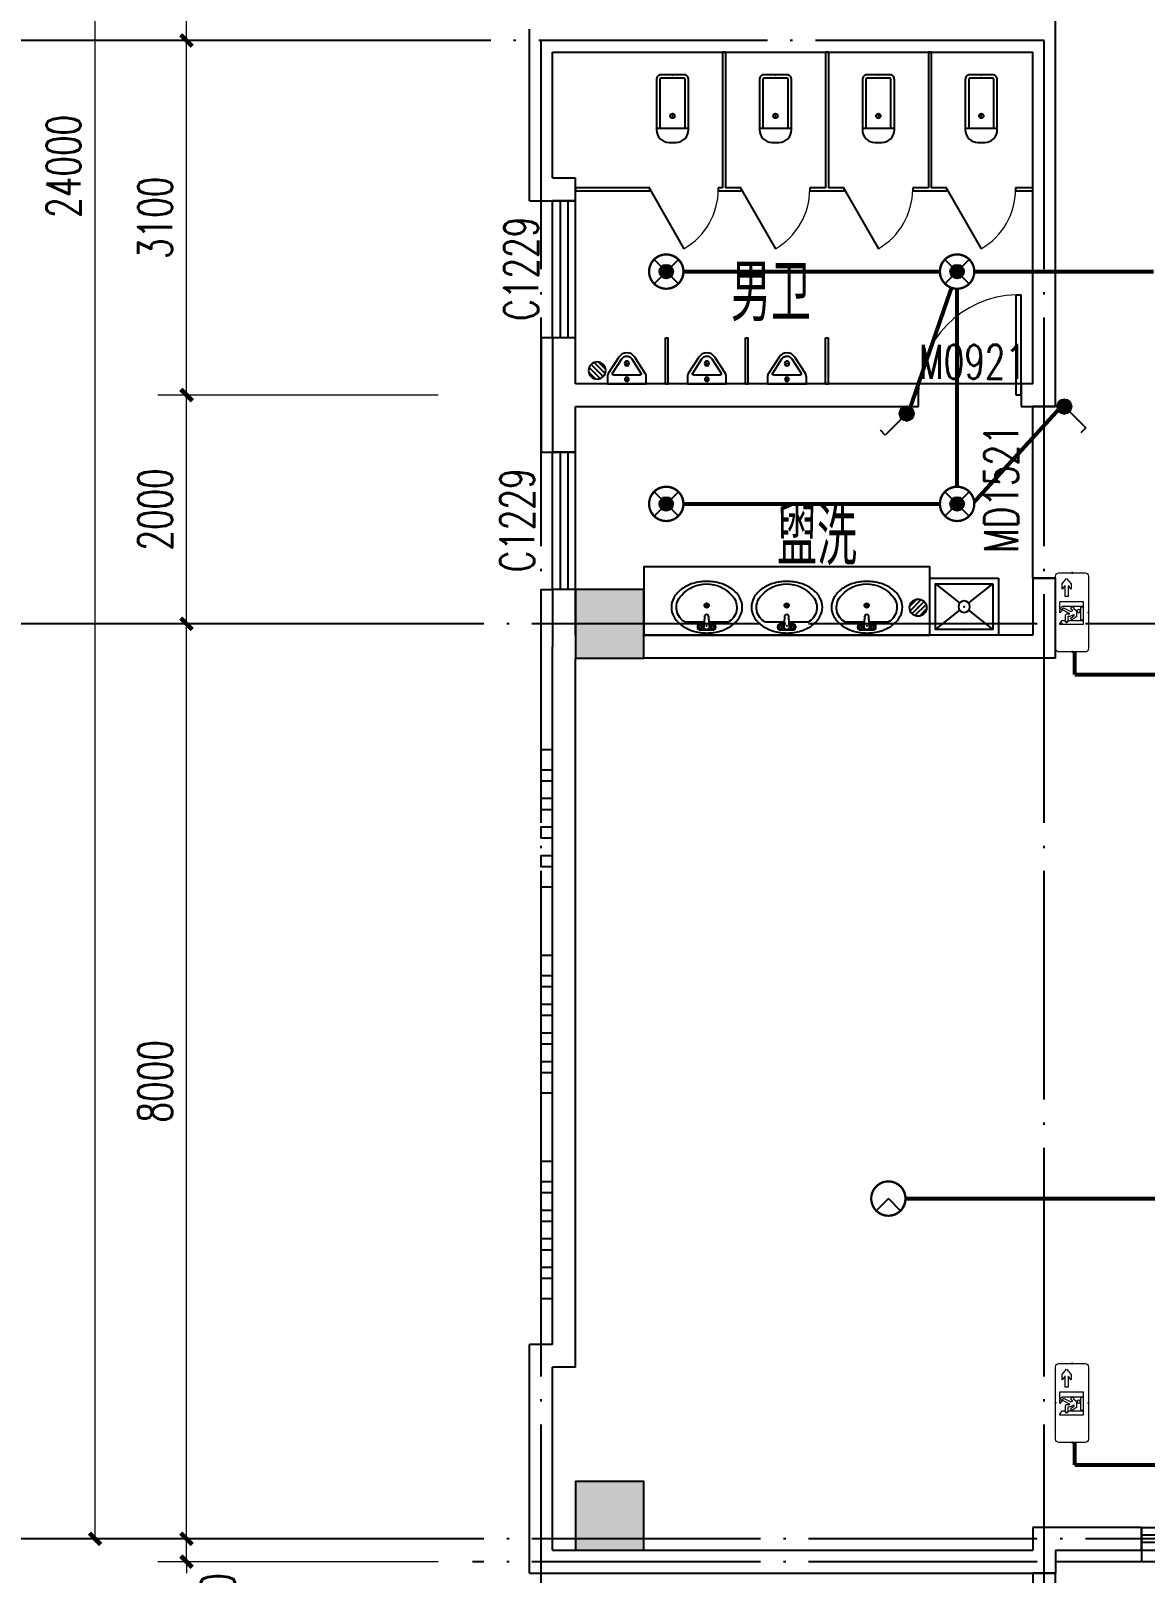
# Model space of a CAD drawing. Extents: x -124594 to 516503, y -3148 to 203159.
# Drawn here: x 264496 to 274241, y 94491 to 107976 of the extents above; entities that cross this region are included whole.
import ezdxf
from ezdxf.enums import TextEntityAlignment as Align

# ---------------------------------------------------------------- set-up
doc = ezdxf.new("R2010")
doc.units = 0
doc.header["$LTSCALE"] = 1000
doc.header["$MEASUREMENT"] = 0
doc.linetypes.add('DASH', pattern=[0.35, 0.25, -0.1])
doc.linetypes.add('DOTE', pattern=[2.42, 2, -0.2, 0.02, -0.2])
for name, color, linetype in [('AXIS', 3, 'Continuous'), ('COLUMN', 9, 'Continuous'), ('EQUIP-消防', 3, 'Continuous'), ('EQUIP-照明', 3, 'Continuous'), ('J-AXIS-轴线', 1, 'DOTE'), ('J-DOOR-窗', 8, 'Continuous'), ('J-DOOR-门', 8, 'Continuous'), ('J-FLOR-屋顶', 140, 'Continuous'), ('J-FLOR-洞口', 4, 'Continuous'), ('J-FURN-厨卫', 253, 'Continuous'), ('J-WALL-墙体', 2, 'Continuous'), ('LATRINE', 8, 'Continuous'), ('PUB_HATCH', 8, 'Continuous'), ('PUB_TEXT', 7, 'Continuous'), ('TEL_TEXT', 7, 'Continuous'), ('WINDOW_TEXT', 7, 'Continuous'), ('WIRE-应急', 1, 'DASH'), ('WIRE-照明', 1, 'Continuous'), ('装饰柱', 7, 'Continuous')]:
    doc.layers.add(name, color=color, linetype=linetype)
doc.layers.add('建筑底图', color=8, linetype='Continuous', lineweight=5)
doc.styles.add('_TCH_DIM_T3', font='SIMPLEX', dxfattribs={"width": 0.705882, "bigfont": 'GBCBIG'})
doc.styles.add('_TCH_WINDOW', font='SIMPLEX', dxfattribs={"height": 3.5, "bigfont": 'GBCBIG'})
doc.styles.add('_TEL_DIM', font='SIMPLEX', dxfattribs={"width": 0.8, "height": 3.5, "bigfont": 'HZTXT'})
doc.styles.add('HZ', font='simplex.shx', dxfattribs={"width": 0.7, "bigfont": 'hztxt.shx'})
doc.dimstyles.new('_TCH_ARCH&&100', dxfattribs={"dimtxt": 297.5, "dimasz": 100, "dimexe": 250, "dimexo": 300, "dimgap": 126.25, "dimtad": 1, "dimdec": 0, "dimzin": 0, "dimdsep": 46, "dimtxsty": '_TCH_DIM_T3', "dimblk": 'ARCHTICK', "dimcen": 0.09, "dimclrt": 7, "dimazin": 2, "dimtfac": 1, "dimtdec": 0, "dimtix": 1, "dimtmove": 2, "dimatfit": 3, "dimfxl": 1, "dimtolj": 1, "dimtzin": 0, "dimarcsym": 0})

# ---------------------------------------------------------------- blocks, each defined once
blk = doc.blocks.new('$lvtry$00000221')
at = {"color": 0}
for p, q in [((-124, -91, 0), (-43, -216, 0)), ((-116, -76, 0), (116, -76, 0)), ((43, -216, 0), (124, -91, 0))]:
    blk.add_line(p, q, dxfattribs=at)
at = {"color": 0, "elevation": 0}
blk.add_lwpolyline([(69, -231, -0.57735), (-69, -231), (-162, -88, -0.145378), (-170, -61), (-170, 0), (170, 0), (170, -61, -0.145378), (162, -88)], format="xyb", close=True, dxfattribs=at)
at = {"color": 0}
for centre, radius in [((0, -38, 0), 17.7), ((0, -177, 0), 20)]:
    blk.add_circle(centre, radius, dxfattribs=at)
for centre, radius, start, end in [((-116, -86, 0), 10, 90, 213.0863), ((116, -86, 0), 10, 326.9137, 90), ((0, -191, 0), 50, 210, 330)]:
    blk.add_arc(centre, radius, start, end, dxfattribs=at)
for p in [(0, -38, 0), (0, -177, 0)]:
    blk.add_point(p, dxfattribs=at)
blk = doc.blocks.new('$lvtry$00000171')
for p, q in [((-74, 11), (-11, 74)), ((-70, -27), (27, 70)), ((-53, -53), (53, 53)), ((-27, -70), (70, 27)), ((11, -74), (74, -11))]:
    blk.add_line(p, q)
blk.add_circle((0, 0), 75)
blk.add_point((0, 0))
blk = doc.blocks.new('$lvtry$00000191')
at = {"color": 0}
for p, q in [((-250, -50, 0), (-39, -219, 0)), ((39, -219, 0), (250, -50, 0)), ((-250, -450, 0), (-39, -281, 0)), ((39, -281, 0), (250, -450, 0))]:
    blk.add_line(p, q, dxfattribs=at)
at = {"color": 0, "elevation": 0}
for points in [[(300, -500), (300, 0), (-300, 0), (-300, -500)], [(250, -450), (250, -50), (-250, -50), (-250, -450)]]:
    blk.add_lwpolyline(points, close=True, dxfattribs=at)
at = {"color": 0}
blk.add_circle((0, -250, 0), 50, dxfattribs=at)
for p in [(0, -50, 0), (0, -250, 0)]:
    blk.add_point(p, dxfattribs=at)
blk = doc.blocks.new('$lvtry$00000196')
at = {"color": 0}
for points in [[(219, -385, 0.106486), (289, -308, 0.130324), (310, -225, 0.130324), (289, -143, 0.106486), (219, -66, 0.084172), (123, -18, 0.073176), (0, 0, 0.073176), (-123, -18, 0.084172), (-219, -66, 0.106486), (-289, -143, 0.130324), (-310, -225, 0.130324), (-289, -308, 0.106486), (-219, -385, 0.084172), (-123, -433, 0.073176), (0, -451, 0.073176), (123, -433, 0.084172)], [(-22, -44), (-17, -142, 1), (21, -142), (26, -44, 0.493794)]]:
    blk.add_lwpolyline(points, format="xyb", close=True, dxfattribs=at)
for points in [[(-218, -329, -0.467303), (-199, -103, -0.154885), (-179, -96), (-17, -96, -0.154885)], [(21, -96), (183, -96, -0.154885), (203, -103, -0.467303), (222, -329, -0.210278), (2, -430, -0.210278), (-218, -329, -0.467303)]]:
    blk.add_lwpolyline(points, format="xyb", dxfattribs=at)
for points in [[(-52, -25), (56, -25)], [(-52, -78), (-20, -78)], [(24, -78), (56, -78)]]:
    blk.add_lwpolyline(points, dxfattribs=at)
for centre, radius in [((-52, -52), 19.4), ((-52, -52), 12.6), ((56, -52), 19.4), ((56, -52), 12.6), ((2, -241), 19.7), ((2, -241), 14.7)]:
    blk.add_circle(centre, radius, dxfattribs=at)
for centre, start, end in [((-52, -52), 90, 270), ((56, -52), 270, 90)]:
    blk.add_arc(centre, 26.5, start, end, dxfattribs=at)
for p in [(2, -62), (2, -241)]:
    blk.add_point(p, dxfattribs=at)
blk = doc.blocks.new('_ArchTick')
at = {"color": 0, "linetype": 'ByBlock', "const_width": 0.4}
blk.add_lwpolyline([(-0.5, -0.5), (0.5, 0.5)], dxfattribs=at)
blk = doc.blocks.new('*D240')
at = {"layer": 'AXIS', "color": 0, "lineweight": -2, "transparency": 16777216}
for p, q in [((268058, 118791), (264808, 118791)), ((265058, 94791), (265058, 118791)), ((268058, 94791), (264808, 94791))]:
    blk.add_line(p, q, dxfattribs=at)
at = {"layer": 'Defpoints', "color": 0, "transparency": 16777216}
for p in [(265058, 118791), (268358, 118791), (268358, 94791)]:
    blk.add_point(p, dxfattribs=at)
at = {"layer": 'AXIS', "color": 0, "lineweight": -2, "transparency": 16777216, "xscale": 100, "yscale": 100, "zscale": 100}
for p, rotation in [((265058, 118791), 90), ((265058, 94791), 270)]:
    blk.add_blockref('_ArchTick', p, dxfattribs=dict(at, rotation=rotation))
at = {"layer": 'AXIS', "color": 7, "transparency": 16777216, "insert": (264783, 106791), "char_height": 297.5, "attachment_point": 5, "rotation": 90, "style": '_TCH_DIM_T3'}
blk.add_mtext('\\A1;24000', dxfattribs=at)
blk = doc.blocks.new('*D241')
at = {"layer": 'AXIS', "color": 0, "lineweight": -2, "transparency": 16777216}
for p, q in [((265858, 94791), (265858, 94891)), ((268058, 94791), (265608, 94791)), ((265858, 94591), (265858, 94791)), ((268058, 94591), (265608, 94591)), ((265858, 94591), (265858, 94491))]:
    blk.add_line(p, q, dxfattribs=at)
at = {"layer": 'Defpoints', "color": 0, "transparency": 16777216}
for p in [(265858, 94791), (268358, 94791), (268358, 94591)]:
    blk.add_point(p, dxfattribs=at)
at = {"layer": 'AXIS', "color": 0, "lineweight": -2, "transparency": 16777216, "xscale": 100, "yscale": 100, "zscale": 100}
for p, rotation in [((265858, 94791), 270), ((265858, 94591), 90)]:
    blk.add_blockref('_ArchTick', p, dxfattribs=dict(at, rotation=rotation))
at = {"layer": 'AXIS', "color": 7, "transparency": 16777216, "insert": (266133, 94221), "char_height": 297.5, "attachment_point": 5, "rotation": 90, "style": '_TCH_DIM_T3'}
blk.add_mtext('\\A1;200', dxfattribs=at)
blk = doc.blocks.new('*D242')
at = {"layer": 'AXIS', "color": 0, "lineweight": -2, "transparency": 16777216}
for p, q in [((268058, 102791), (265608, 102791)), ((265858, 94791), (265858, 102791)), ((268058, 94791), (265608, 94791))]:
    blk.add_line(p, q, dxfattribs=at)
at = {"layer": 'Defpoints', "color": 0, "transparency": 16777216}
for p in [(265858, 102791), (268358, 102791), (268358, 94791)]:
    blk.add_point(p, dxfattribs=at)
at = {"layer": 'AXIS', "color": 0, "lineweight": -2, "transparency": 16777216, "xscale": 100, "yscale": 100, "zscale": 100}
for p, rotation in [((265858, 102791), 90), ((265858, 94791), 270)]:
    blk.add_blockref('_ArchTick', p, dxfattribs=dict(at, rotation=rotation))
at = {"layer": 'AXIS', "color": 7, "transparency": 16777216, "insert": (265583, 98791), "char_height": 297.5, "attachment_point": 5, "rotation": 90, "style": '_TCH_DIM_T3'}
blk.add_mtext('\\A1;8000', dxfattribs=at)
blk = doc.blocks.new('*D243')
at = {"layer": 'AXIS', "color": 0, "lineweight": -2, "transparency": 16777216}
for p, q in [((268058, 104791), (265608, 104791)), ((265858, 102791), (265858, 104791)), ((268058, 102791), (265608, 102791))]:
    blk.add_line(p, q, dxfattribs=at)
at = {"layer": 'Defpoints', "color": 0, "transparency": 16777216}
for p in [(265858, 104791), (268358, 104791), (268358, 102791)]:
    blk.add_point(p, dxfattribs=at)
at = {"layer": 'AXIS', "color": 0, "lineweight": -2, "transparency": 16777216, "xscale": 100, "yscale": 100, "zscale": 100}
for p, rotation in [((265858, 104791), 90), ((265858, 102791), 270)]:
    blk.add_blockref('_ArchTick', p, dxfattribs=dict(at, rotation=rotation))
at = {"layer": 'AXIS', "color": 7, "transparency": 16777216, "insert": (265583, 103791), "char_height": 297.5, "attachment_point": 5, "rotation": 90, "style": '_TCH_DIM_T3'}
blk.add_mtext('\\A1;2000', dxfattribs=at)
blk = doc.blocks.new('*D244')
at = {"layer": 'AXIS', "color": 0, "lineweight": -2, "transparency": 16777216}
for p, q in [((268058, 107891), (265608, 107891)), ((265858, 104791), (265858, 107891)), ((268058, 104791), (265608, 104791))]:
    blk.add_line(p, q, dxfattribs=at)
at = {"layer": 'Defpoints', "color": 0, "transparency": 16777216}
for p in [(265858, 107891), (268358, 107891), (268358, 104791)]:
    blk.add_point(p, dxfattribs=at)
at = {"layer": 'AXIS', "color": 0, "lineweight": -2, "transparency": 16777216, "xscale": 100, "yscale": 100, "zscale": 100}
for p, rotation in [((265858, 107891), 90), ((265858, 104791), 270)]:
    blk.add_blockref('_ArchTick', p, dxfattribs=dict(at, rotation=rotation))
at = {"layer": 'AXIS', "color": 7, "transparency": 16777216, "insert": (265583, 106341), "char_height": 297.5, "attachment_point": 5, "rotation": 90, "style": '_TCH_DIM_T3'}
blk.add_mtext('\\A1;3100', dxfattribs=at)
blk = doc.blocks.new('*D245')
at = {"layer": 'AXIS', "color": 0, "lineweight": -2, "transparency": 16777216}
for p, q in [((268058, 110791), (265608, 110791)), ((265858, 107891), (265858, 110791)), ((268058, 107891), (265608, 107891))]:
    blk.add_line(p, q, dxfattribs=at)
at = {"layer": 'Defpoints', "color": 0, "transparency": 16777216}
for p in [(265858, 110791), (268358, 110791), (268358, 107891)]:
    blk.add_point(p, dxfattribs=at)
at = {"layer": 'AXIS', "color": 0, "lineweight": -2, "transparency": 16777216, "xscale": 100, "yscale": 100, "zscale": 100}
for p, rotation in [((265858, 110791), 90), ((265858, 107891), 270)]:
    blk.add_blockref('_ArchTick', p, dxfattribs=dict(at, rotation=rotation))
at = {"layer": 'AXIS', "color": 7, "transparency": 16777216, "insert": (265583, 109341), "char_height": 297.5, "attachment_point": 5, "rotation": 90, "style": '_TCH_DIM_T3'}
blk.add_mtext('\\A1;2900', dxfattribs=at)
blk = doc.blocks.new('_FZH')
blk.add_lwpolyline([(-0.5, -0.5), (0.5, -0.5), (0.5, 0.5), (-0.5, 0.5)], close=True)
at = {"layer": 'PUB_HATCH'}
blk.add_solid([(-0.5, -0.5), (0.5, -0.5), (-0.5, 0.5), (0.5, 0.5)], dxfattribs=at)
blk = doc.blocks.new('$TCHSYS$WIN2D')
for p, q in [((-0.5, 0.5), (0.5, 0.5)), ((-0.5, 0.5), (-0.5, -0.5)), ((0.5, 0.5), (0.5, -0.5)), ((0.5, 0.167), (-0.5, 0.167)), ((0.5, -0.167), (-0.5, -0.167)), ((-0.5, -0.5), (0.5, -0.5))]:
    blk.add_line(p, q)
blk = doc.blocks.new('$DorLib2D$00000001')
for p, q in [((0.45, 0.975), (0.5, 0.975)), ((0.45, 0), (0.45, 0.975)), ((0.5, 0), (0.5, 0.975)), ((0.5, 0), (0.45, 0))]:
    blk.add_line(p, q)
at = {"lineweight": 13}
blk.add_arc((0.475, 0), 0.975, 91.4693, 180, dxfattribs=at)
blk = doc.blocks.new('$lvtry$00000202')
at = {"color": 0}
for p, q in [((-110, -40, 0), (-110, -470, 0)), ((100, -30, 0), (-100, -30, 0)), ((110, -470, 0), (110, -40, 0)), ((140, -470, 0), (-140, -470, 0))]:
    blk.add_line(p, q, dxfattribs=at)
at = {"color": 0, "elevation": 0}
blk.add_lwpolyline([(140, -40, 0.414214), (100, 0), (-100, 0, 0.414214), (-140, -40), (-140, -480, 0.414214), (-30, -590), (30, -590, 0.414214), (140, -480)], format="xyb", close=True, dxfattribs=at)
at = {"color": 0}
blk.add_circle((0, -359, 0), 20, dxfattribs=at)
for centre, start, end in [((-100, -40, 0), 90, 180), ((100, -40, 0), 0, 90)]:
    blk.add_arc(centre, 10, start, end, dxfattribs=at)
for p in [(0, 0, 0), (0, -359, 0)]:
    blk.add_point(p, dxfattribs=at)
blk = doc.blocks.new('$TCHSYS$APDOOR2D')
blk.add_line((0.5, 0), (0, 0.866))
at = {"lineweight": 13}
blk.add_arc((0.5, 0), 1, 120, 180, dxfattribs=at)
blk = doc.blocks.new('$equip$00002828')
for p, q in [((0.354, 0.354), (-0.354, -0.354)), ((-0.354, 0.354), (0.354, -0.354))]:
    blk.add_line(p, q)
at = {"const_width": 0.0667}
blk.add_lwpolyline([(0.5, 0, -1), (-0.5, 0, -1), (0.5, 0, 1)], format="xyb", dxfattribs=at)
for radius in [0.5, 0.2]:
    blk.add_circle((0, 0), radius)
for p in [(0, 0.5), (-0.5, 0), (0.5, 0), (0, -0.5)]:
    blk.add_point(p)
for points in [[(-0.173, 0.1), (0.173, 0.1), (-0.2, 0), (0.2, 0)], [(-0.173, -0.1), (0.173, -0.1), (-0.2, 0), (0.2, 0)], [(-0.1, 0.173), (0.1, 0.173), (-0.173, 0.1), (0.173, 0.1)], [(0, 0.2), (0, 0.2), (-0.1, 0.173), (0.1, 0.173)], [(-0.1, -0.173), (0.1, -0.173), (-0.173, -0.1), (0.173, -0.1)], [(0, -0.2), (0, -0.2), (-0.1, -0.173), (0.1, -0.173)]]:
    blk.add_solid(points)
at = {"color": 7, "style": '_TEL_DIM', "flags": 1}
for tag in ['A', 'REMARK']:
    blk.add_attdef(tag, text='', height=0.00002, dxfattribs=at).set_placement((0, 0), align=Align.MIDDLE_CENTER)
blk = doc.blocks.new('$equip$00001962')
for p, q in [((0.147, 0.356), (0.625, 0.833)), ((0.625, 0.833), (0.766, 0.692))]:
    blk.add_line(p, q)
blk.add_circle((0, 0.208), 0.208)
for p in [(-0.208, 0.208), (0, 0.417), (0, 0), (0.208, 0.208)]:
    blk.add_point(p)
for points in [[(-0.18, 0.313), (0.18, 0.313), (-0.208, 0.208), (0.208, 0.208)], [(-0.18, 0.104), (0.18, 0.104), (-0.208, 0.208), (0.208, 0.208)], [(-0.104, 0.389), (0.104, 0.389), (-0.18, 0.313), (0.18, 0.313)], [(-0.104, 0.028), (0.104, 0.028), (-0.18, 0.104), (0.18, 0.104)], [(0, 0.417), (0, 0.417), (-0.104, 0.389), (0.104, 0.389)], [(0, 0), (0, 0), (-0.104, 0.028), (0.104, 0.028)]]:
    blk.add_solid(points)
at = {"layer": 'TEL_TEXT', "style": '_TEL_DIM', "flags": 1}
blk.add_attdef('A', text='', height=0.00002, dxfattribs=at).set_placement((0, 0), align=Align.MIDDLE_CENTER)
blk = doc.blocks.new('$equip_U$00000090(cyquan-PC)')
at = {"lineweight": 0}
blk.add_lwpolyline([(-0.658, 0), (0.658, 0, 0.414214), (0.72, 0.062), (0.72, 0.538, 0.414213), (0.658, 0.6), (-0.658, 0.6, 0.414214), (-0.72, 0.538, 0), (-0.72, 0.062, 0.414245), (-0.658, 0, 18481.445439)], format="xyb", dxfattribs=at)
for points in [[(-0.22, 0.08), (-0.204, 0.08), (-0.145, 0.122), (-0.145, 0.172), (-0.153, 0.172, -1), (-0.153, 0.231), (-0.145, 0.231), (-0.145, 0.499, 0.414214), (-0.147, 0.501), (-0.22, 0.501)], [(0.104, 0.325, 0.414214), (0.102, 0.327), (0.075, 0.327), (0.034, 0.375, 0.221695), (0.018, 0.383), (-0.073, 0.383, 0.235469), (-0.08, 0.379), (-0.132, 0.31, 1), (-0.098, 0.286), (-0.057, 0.341), (-0.046, 0.341, -0.542956), (-0.042, 0.335), (-0.07, 0.271, 0.096289), (-0.073, 0.258), (-0.074, 0.223), (-0.153, 0.223, 1), (-0.153, 0.181), (-0.05, 0.181, 0.404026), (-0.029, 0.201), (-0.027, 0.258, -0.774283), (-0.023, 0.259), (0.039, 0.138, 1), (0.08, 0.159), (0.019, 0.279), (0.031, 0.308, -0.554309), (0.038, 0.309), (0.057, 0.287, 0.221695), (0.062, 0.285), (0.102, 0.285, 0.414214), (0.104, 0.287)], [(0.102, 0.459, 0.414214), (0.104, 0.461), (0.104, 0.499, 0.414214), (0.102, 0.501), (-0.138, 0.501, 0.414214), (-0.14, 0.499), (-0.14, 0.461, 0.414214), (-0.138, 0.459)], [(0.108, 0.499), (0.108, 0.122), (0.066, 0.08), (0.201, 0.08), (0.201, 0.501), (0.11, 0.501, 0.414214)], [(0.519, 0.119), (0.618, 0.201), (0.519, 0.284), (0.423, 0.284), (0.484, 0.233, -0.700208), (0.483, 0.229), (0.287, 0.229), (0.287, 0.174), (0.483, 0.174, -0.700208), (0.484, 0.17), (0.423, 0.119)], [(-0.01, 0.08), (0.055, 0.08, 0.912194), (0.025, 0.109)]]:
    blk.add_lwpolyline(points, format="xyb", close=True, dxfattribs=at)
blk.add_circle((0.024, 0.421), 0.0295, dxfattribs=at)
for p in [(0, 0.6), (-0.72, 0.3), (0.72, 0.3), (0, 0)]:
    blk.add_point(p)
at = {"color": 7, "style": '_TEL_DIM', "flags": 1}
for tag in ['A', 'REMARK']:
    blk.add_attdef(tag, text='', height=0.00002, dxfattribs=at).set_placement((0, 0), align=Align.MIDDLE_CENTER)
blk = doc.blocks.new('$equip_U$00000079(OW7S4Z35Z8O8O2W)')
at = {"xscale": -1.59999999999984, "yscale": 1.59999999999984, "zscale": 1.59999999999984}
blk.add_blockref('$equip_U$00000090(cyquan-PC)', (0, 0), dxfattribs=at)
at = {"color": 7, "style": '_TEL_DIM', "flags": 1}
blk.add_attdef('A', text='', height=0.0000333, dxfattribs=at).set_placement((0, 0), align=Align.MIDDLE_CENTER)
blk = doc.blocks.new('$equip$00002831')
for q in [(-0.354, -0.354), (0.354, -0.354)]:
    blk.add_line((0, 0), q)
at = {"const_width": 0.0667}
blk.add_lwpolyline([(0.5, 0, 1), (-0.5, 0, 1), (0.5, 0, -2.700563)], format="xyb", dxfattribs=at)
blk.add_circle((0, 0), 0.5)
for p in [(0, 0.5), (-0.5, 0), (0.5, 0), (0, -0.5)]:
    blk.add_point(p)
at = {"color": 7, "style": '_TEL_DIM', "flags": 1}
for tag in ['A', 'REMARK']:
    blk.add_attdef(tag, text='', height=0.00002, dxfattribs=at).set_placement((0, 0), align=Align.MIDDLE_CENTER)
blk = doc.blocks.new('HASGGEWS')
at = {"layer": 'AXIS', "color": 8}
for p, q in [((268358.3, 107890.8), (264358.3, 107890.8)), ((268358.3, 102790.8), (264358.3, 102790.8)), ((268358.3, 94790.8), (264358.3, 94790.8))]:
    blk.add_line(p, q, dxfattribs=at)
at = {"layer": 'J-AXIS-轴线', "color": 8}
for p, q in [((273358.3, 93790.8), (273358.3, 119790.8)), ((273358.3, 107890.8), (268358.3, 107890.8)), ((268958.3, 93790.8), (268958.3, 107890.8)), ((316858.3, 102790.8), (268358.3, 102790.8)), ((316858.3, 94790.8), (268358.3, 94790.8)), ((316858.3, 94590.8), (268358.3, 94590.8))]:
    blk.add_line(p, q, dxfattribs=at)
at = {"layer": 'J-DOOR-门', "color": 8}
blk.add_line((273158.3, 104890.8), (272258.3, 104890.8), dxfattribs=at)
at = {"layer": 'J-FLOR-屋顶', "color": 8}
blk.add_lwpolyline([(273458.3, 94490.8), (273258.3, 94490.8), (273258.3, 92963.5), (273458.3, 92963.5)], close=True, dxfattribs=at)
at = {"layer": 'J-FLOR-洞口', "color": 8, "linetype": 'DASH'}
for p, q in [((273458.3, 104690.8), (273258.3, 104690.8)), ((273258.3, 103190.8), (273458.3, 103190.8))]:
    blk.add_line(p, q, dxfattribs=at)
at = {"layer": 'J-FLOR-洞口', "color": 8}
blk.add_line((273258.3, 103190.8), (273258.3, 104690.8), dxfattribs=at)
at = {"layer": 'J-FURN-厨卫', "color": 8}
blk.add_lwpolyline([(269858.3, 102690.8), (272358.3, 102690.8), (272358.3, 103290.8), (269858.3, 103290.8)], close=True, dxfattribs=at)
at = {"layer": 'J-WALL-墙体', "color": 8}
for p, q in [((273458.3, 107890.8), (273458.3, 108315.8)), ((268858.3, 106490.8), (268858.3, 107990.8)), ((273458.3, 104790.8), (273458.3, 107890.8)), ((269058.3, 107790.8), (269358.3, 107790.8)), ((269058.3, 106690.8), (269058.3, 107790.8)), ((269358.3, 107790.8), (273258.3, 107790.8)), ((273258.3, 104890.8), (273258.3, 107790.8)), ((269058.3, 106690.8), (269258.3, 106690.8)), ((269258.3, 106490.8), (269258.3, 106690.8)), ((268858.3, 106490.8), (269058.3, 106490.8)), ((269058.3, 106490.8), (269258.3, 106490.8)), ((269258.3, 105290.8), (269058.3, 105290.8)), ((269058.3, 105290.8), (269058.3, 104790.8)), ((269258.3, 104890.8), (269258.3, 105290.8)), ((269058.3, 104790.8), (269058.3, 104290.8)), ((272258.3, 104890.8), (269258.3, 104890.8)), ((272258.3, 104690.8), (272258.3, 104890.8)), ((273258.3, 104890.8), (273158.3, 104890.8)), ((273158.3, 104890.8), (273158.3, 104690.8)), ((273458.3, 104690.8), (273458.3, 104790.8)), ((269258.3, 104290.8), (269258.3, 104690.8)), ((269258.3, 104690.8), (272258.3, 104690.8)), ((273158.3, 104690.8), (273258.3, 104690.8)), ((273258.3, 104690.8), (273458.3, 104690.8)), ((269058.3, 104290.8), (269258.3, 104290.8)), ((273458.3, 103190.8), (273258.3, 103190.8)), ((273258.3, 103190.8), (273258.3, 102690.8)), ((273458.3, 102490.8), (273458.3, 103190.8)), ((269258.3, 103090.8), (269058.3, 103090.8)), ((269058.3, 103090.8), (269058.3, 102590.8)), ((269258.3, 102690.8), (269258.3, 103090.8)), ((273258.3, 102690.8), (269858.3, 102690.8)), ((269058.3, 96490.8), (269058.3, 102590.8)), ((269258.3, 96290.8), (269258.3, 102490.8)), ((273458.3, 102490.8), (269858.3, 102490.8)), ((269058.3, 96490.8), (268858.3, 96490.8)), ((268858.3, 94490.8), (268858.3, 96490.8)), ((269258.3, 96290.8), (269058.3, 96290.8)), ((269058.3, 94690.8), (269058.3, 96290.8)), ((274208.3, 94890.8), (273258.3, 94890.8)), ((273258.3, 94890.8), (273258.3, 94690.8)), ((274208.3, 94690.8), (274208.3, 94890.8)), ((269058.3, 94690.8), (273258.3, 94690.8)), ((273458.3, 94690.8), (274208.3, 94690.8)), ((273458.3, 94690.8), (273458.3, 94490.8)), ((268858.3, 94490.8), (273458.3, 94490.8))]:
    blk.add_line(p, q, dxfattribs=at)
at = {"layer": 'LATRINE'}
for p, q in [((270545.8, 107790.8), (270545.8, 106603.3)), ((270570.8, 107790.8), (270545.8, 107790.8)), ((270570.8, 107790.8), (270570.8, 106603.3)), ((271445.8, 107790.8), (271445.8, 106603.3)), ((271470.8, 107790.8), (271445.8, 107790.8)), ((271470.8, 107790.8), (271470.8, 106603.3)), ((272345.8, 107790.8), (272345.8, 106603.3)), ((272370.8, 107790.8), (272345.8, 107790.8)), ((272370.8, 107790.8), (272370.8, 106603.3)), ((269908.3, 106603.3), (269258.3, 106603.3)), ((269258.3, 106603.3), (269258.3, 106578.3)), ((269258.3, 106578.3), (269908.3, 106578.3)), ((269908.3, 106578.3), (269908.3, 106603.3)), ((270545.8, 106603.3), (270508.3, 106603.3)), ((270508.3, 106603.3), (270508.3, 106578.3)), ((270508.3, 106578.3), (270558.3, 106578.3)), ((270558.3, 106578.3), (270708.3, 106578.3)), ((270708.3, 106603.3), (270570.8, 106603.3)), ((270708.3, 106578.3), (270708.3, 106603.3)), ((271445.8, 106603.3), (271308.3, 106603.3)), ((271308.3, 106603.3), (271308.3, 106578.3)), ((271308.3, 106578.3), (271458.3, 106578.3)), ((271458.3, 106578.3), (271608.3, 106578.3)), ((271608.3, 106603.3), (271470.8, 106603.3)), ((271608.3, 106578.3), (271608.3, 106603.3)), ((272345.8, 106603.3), (272208.3, 106603.3)), ((272208.3, 106603.3), (272208.3, 106578.3)), ((272208.3, 106578.3), (272358.3, 106578.3)), ((272358.3, 106578.3), (272508.3, 106578.3)), ((272508.3, 106603.3), (272370.8, 106603.3)), ((272508.3, 106578.3), (272508.3, 106603.3)), ((273258.3, 106603.3), (273108.3, 106603.3)), ((273108.3, 106603.3), (273108.3, 106578.3)), ((273108.3, 106578.3), (273258.3, 106578.3)), ((273258.3, 106578.3), (273258.3, 106603.3))]:
    blk.add_line(p, q, dxfattribs=at)
at = {"layer": 'LATRINE', "color": 8}
for p, q in [((270045.8, 104890.8), (270045.8, 105290.8)), ((270045.8, 105290.8), (270070.8, 105290.8)), ((270070.8, 104890.8), (270070.8, 105290.8)), ((270745.8, 104890.8), (270745.8, 105290.8)), ((270745.8, 105290.8), (270770.8, 105290.8)), ((270770.8, 104890.8), (270770.8, 105290.8)), ((271445.8, 104890.8), (271445.8, 105290.8)), ((271445.8, 105290.8), (271470.8, 105290.8)), ((271470.8, 104890.8), (271470.8, 105290.8)), ((270045.8, 104890.8), (270070.8, 104890.8)), ((270745.8, 104890.8), (270770.8, 104890.8)), ((271445.8, 104890.8), (271470.8, 104890.8))]:
    blk.add_line(p, q, dxfattribs=at)
at = {"layer": '装饰柱', "color": 8}
for points in [[(269058.3, 105290.8), (268958.3, 105290.8), (268958.3, 104290.8), (269058.3, 104290.8)], [(269058.3, 101690.8), (268958.3, 101690.8), (268958.3, 103090.8), (269058.3, 103090.8)], [(269058.3, 101415.8), (268958.3, 101415.8), (268958.3, 101515.8), (269058.3, 101515.8)], [(269058.3, 101165.8), (268958.3, 101165.8), (268958.3, 101265.8), (269058.3, 101265.8)], [(269058.3, 100915.8), (268958.3, 100915.8), (268958.3, 101015.8), (269058.3, 101015.8)], [(269058.3, 100665.8), (268958.3, 100665.8), (268958.3, 100765.8), (269058.3, 100765.8)], [(269058.3, 99890.8), (268958.3, 99890.8), (268958.3, 100490.8), (269058.3, 100490.8)], [(269058.3, 99890.8), (268958.3, 99890.8), (268958.3, 100290.8), (268958.3, 100290.8)], [(269058.3, 99615.8), (268958.3, 99615.8), (268958.3, 99715.8), (269058.3, 99715.8)], [(269058.3, 99365.8), (268958.3, 99365.8), (268958.3, 99465.8), (269058.3, 99465.8)], [(269058.3, 99115.8), (268958.3, 99115.8), (268958.3, 99215.8), (269058.3, 99215.8)], [(269058.3, 98865.8), (268958.3, 98865.8), (268958.3, 98965.8), (269058.3, 98965.8)], [(269058.3, 98090.8), (268958.3, 98090.8), (268958.3, 98690.8), (269058.3, 98690.8)], [(269058.3, 97815.8), (268958.3, 97815.8), (268958.3, 97915.8), (269058.3, 97915.8)], [(269058.3, 97565.8), (268958.3, 97565.8), (268958.3, 97665.8), (269058.3, 97665.8)], [(269058.3, 97315.8), (268958.3, 97315.8), (268958.3, 97415.8), (269058.3, 97415.8)], [(269058.3, 97065.8), (268958.3, 97065.8), (268958.3, 97165.8), (269058.3, 97165.8)], [(268958.3, 96490.8), (268958.3, 96890.8), (269058.3, 96890.8)], [(274208.3, 94690.8), (274208.3, 94590.8), (273458.3, 94590.8), (273458.3, 94590.8)]]:
    blk.add_lwpolyline(points, dxfattribs=at)
at = {"layer": 'COLUMN', "color": 8, "xscale": 600, "yscale": 600, "zscale": 600, "rotation": 90}
for p in [(269558.3, 102790.8), (269558.3, 94990.8)]:
    blk.add_blockref('_FZH', p, dxfattribs=at)
at = {"layer": 'J-DOOR-窗', "color": 8}
ref = blk.add_blockref('$TCHSYS$WIN2D', (269158.3, 105890.8), dxfattribs=dict(at, xscale=1200, yscale=-200, zscale=200, rotation=90))
ref.add_attrib('A', 'C1229', (268932.1, 105440.8), dxfattribs={"layer": 'WINDOW_TEXT', "color": 8, "height": 297.5, "rotation": 90, "style": '_TCH_WINDOW', "width": 0.705882})
ref = blk.add_blockref('$TCHSYS$WIN2D', (269158.3, 103690.8), dxfattribs=dict(at, xscale=1200, yscale=-200, zscale=200, rotation=90))
ref.add_attrib('A', 'C1229', (268898.7, 103240.8), dxfattribs={"layer": 'WINDOW_TEXT', "color": 8, "height": 297.5, "rotation": 90, "style": '_TCH_WINDOW', "width": 0.705882})
ref = blk.add_blockref('$TCHSYS$WIN2D', (274808.3, 94790.8), dxfattribs=dict(at, xscale=1200, yscale=200, zscale=200))
ref.add_attrib('A', 'C1229', (274358.3, 95073.9), dxfattribs={"layer": 'WINDOW_TEXT', "color": 8, "height": 297.5, "style": '_TCH_WINDOW', "width": 0.705882})
at = {"layer": 'J-DOOR-门', "color": 8}
ref = blk.add_blockref('$DorLib2D$00000001', (272708.3, 104790.8), dxfattribs=dict(at, xscale=-900, yscale=-900, zscale=200, rotation=180))
ref.add_attrib('A', 'M0921', (272263.3, 104934), dxfattribs={"layer": 'WINDOW_TEXT', "color": 8, "height": 297.5, "style": '_TCH_WINDOW', "width": 0.705882})
at = {"layer": 'J-FURN-厨卫'}
for p in [(270108.3, 107590.8), (271008.3, 107590.8), (271908.3, 107590.8), (272808.3, 107590.8)]:
    blk.add_blockref('$lvtry$00000202', p, dxfattribs=at)
at = {"layer": 'J-FURN-厨卫', "color": 8, "yscale": -1, "rotation": 180}
blk.add_blockref('$lvtry$00000171', (269448.6, 105005.7), dxfattribs=at)
at = {"layer": 'J-FURN-厨卫', "color": 8, "yscale": -1}
for name, p in [('$lvtry$00000221', (269708.3, 104890.8)), ('$lvtry$00000221', (270408.3, 104890.8)), ('$lvtry$00000221', (271108.3, 104890.8)), ('$lvtry$00000191', (272658.3, 102690.8))]:
    blk.add_blockref(name, p, dxfattribs=at)
at = {"layer": 'J-FURN-厨卫', "color": 8, "rotation": 180}
for p in [(270408.3, 102710.8), (271108.3, 102710.8), (271808.3, 102710.8)]:
    blk.add_blockref('$lvtry$00000196', p, dxfattribs=at)
at = {"layer": 'J-FURN-厨卫', "color": 8}
blk.add_blockref('$lvtry$00000171', (272255.5, 102933), dxfattribs=at)
at = {"layer": 'LATRINE', "xscale": 600, "yscale": 600, "zscale": 25, "rotation": 180}
for p in [(270208.3, 106590.8), (271008.3, 106590.8), (271908.3, 106590.8), (272808.3, 106590.8)]:
    blk.add_blockref('$TCHSYS$APDOOR2D', p, dxfattribs=at)
at = {"layer": 'PUB_TEXT', "color": 8, "style": 'HZ', "width": 0.7}
for s, p in [('男卫', (270618.6, 105436.6)), ('盥洗', (271021.6, 103304.4))]:
    blk.add_text(s, height=500, dxfattribs=at).set_placement(p)
at = {"layer": 'WINDOW_TEXT', "color": 8, "style": '_TCH_WINDOW', "width": 0.705882}
blk.add_text('MD1521', height=297.5, rotation=90, dxfattribs=at).set_placement((273132.1, 103410.8))
at = {"layer": 'AXIS', "color": 8}
for p1, p2, distance, picture, middle in [((268358.3, 94790.8), (268358.3, 118790.8), 3300, '*D240', (264783.3, 106790.8)), ((268358.3, 107890.8), (268358.3, 110790.8), 2500, '*D245', (265583.3, 109340.8)), ((268358.3, 104790.8), (268358.3, 107890.8), 2500, '*D244', (265583.3, 106340.8)), ((268358.3, 102790.8), (268358.3, 104790.8), 2500, '*D243', (265583.3, 103790.8)), ((268358.3, 94790.8), (268358.3, 102790.8), 2500, '*D242', (265583.3, 98790.8))]:
    dim = blk.add_aligned_dim(p1=p1, p2=p2, distance=distance, dimstyle='_TCH_ARCH&&100', dxfattribs=at)
    dim.commit()
    dim.dimension.update_dxf_attribs({"geometry": picture, "text_midpoint": middle})
dim = blk.add_linear_dim(base=(265858.3, 94790.8), p1=(268358.3, 94590.8), p2=(268358.3, 94790.8), angle=90, dimstyle='_TCH_ARCH&&100', dxfattribs=at)
dim.commit()
dim.dimension.update_dxf_attribs({"geometry": '*D241', "text_midpoint": (266133.3, 94220.8), "dimtype": 161})

msp = doc.modelspace()

# ---------------------------------------------------------------- linework, layer by layer
at = {"layer": 'WIRE-应急', "const_width": 35}
for points in [[(273626, 102347), (273626, 102545)], [(277513, 102347), (273626, 102347)], [(273626, 95435), (273626, 95633)], [(277513, 95435), (273626, 95435)]]:
    msp.add_lwpolyline(points, dxfattribs=at)
at = {"layer": 'WIRE-照明', "const_width": 35}
for points in [[(270203, 105871), (272447, 105871)], [(274316, 105871), (272747, 105871)], [(272187, 104682), (272548, 105730)], [(272597, 103990), (272597, 105721)], [(272746, 103856), (273480, 104660)], [(270203, 103840), (272447, 103840)], [(277121, 97766), (272146, 97766)]]:
    msp.add_lwpolyline(points, dxfattribs=at)

# ---------------------------------------------------------------- block references
at = {"layer": 'EQUIP-消防', "xscale": 300, "yscale": 300, "zscale": 300, "rotation": 270}
for p in [(273458, 102891), (273458, 95979)]:
    msp.add_blockref('$equip_U$00000079(OW7S4Z35Z8O8O2W)', p, dxfattribs=at)
at = {"layer": 'EQUIP-照明', "yscale": 300, "zscale": 300}
for name, p, xscale in [('$equip$00002828', (270053, 105871), 300), ('$equip$00002828', (272597, 105871), 300), ('$equip$00002828', (270053, 103840), 300), ('$equip$00002828', (272597, 103840), 300), ('$equip$00002831', (271996, 97766), -300)]:
    msp.add_blockref(name, p, dxfattribs=dict(at, xscale=xscale))
at = {"layer": 'EQUIP-照明', "xscale": 300, "yscale": 300, "zscale": 300}
for p, rotation in [((272156, 104691), 180), ((273472, 104691), 269.9999999999999)]:
    msp.add_blockref('$equip$00001962', p, dxfattribs=dict(at, rotation=rotation))
at = {"layer": '建筑底图'}
msp.add_blockref('HASGGEWS', (0, 0), dxfattribs=at)

doc.saveas('drawing.dxf')
